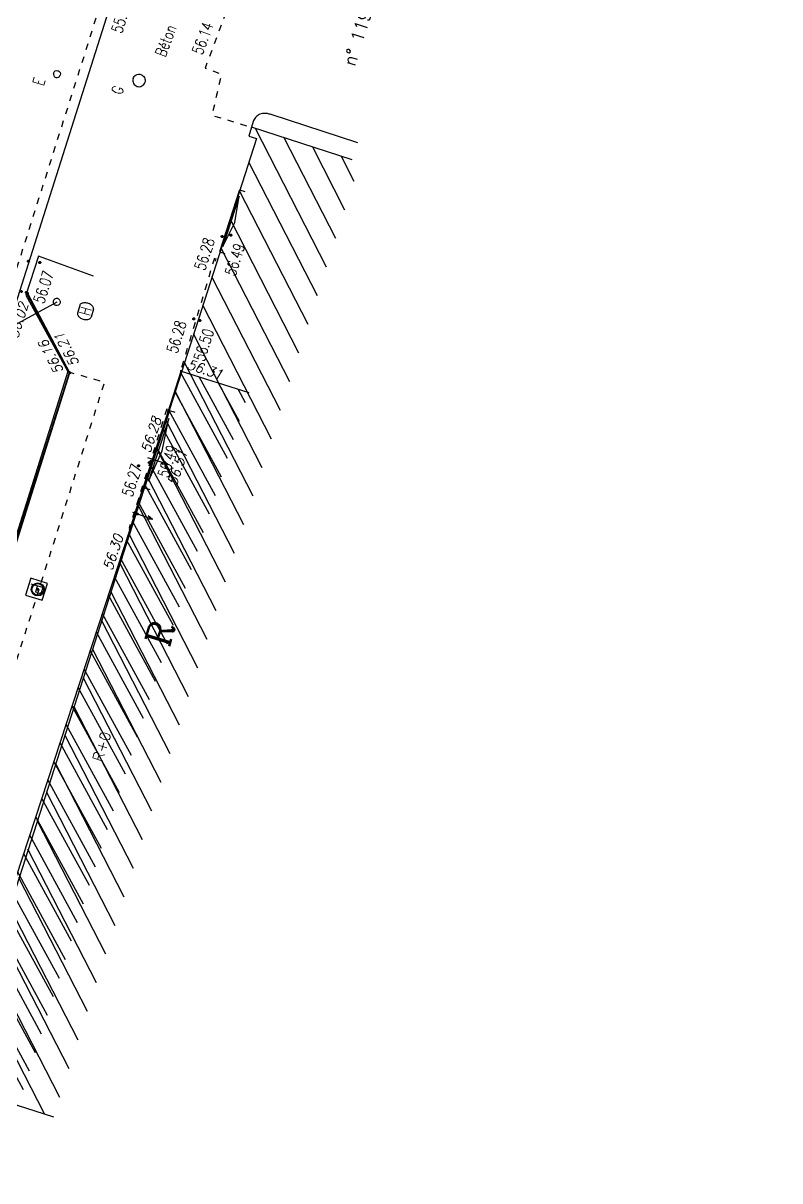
# Model space of a CAD drawing. Extents: x 661843 to 662062, y 6866352 to 6866909.
# Drawn here: x 661889.47 to 661910.83, y 6866426.67 to 6866459.34 of the extents above; entities that cross this region are included whole.
import ezdxf
from ezdxf.enums import TextEntityAlignment as Align

# ---------------------------------------------------------------- set-up
doc = ezdxf.new("R2010")
doc.units = 0
for name, pattern in [('CONTINU', [0]), ('JSI_TCO', [1, 0.5, 0.5]), ('JSI_TCO2', [1, 0.5, 0.5]), ('JSI_TIC', [0.2, 0.08, 0.01, -0.1, 0.01])]:
    doc.linetypes.add(name, pattern=pattern)
doc.layers.get('0').update_dxf_attribs({"linetype": 'CONTINUOUS'})
for name, color, linetype in [('ALTI', 140, 'CONTINUOUS'), ('BATI', 6, 'CONTINUOUS'), ('BORDURE', 7, 'CONTINU'), ('GEO_ALTI-PIC', 7, 'CONTINUOUS'), ('GEO_ALTI-PIC_SEUILS', 1, 'CONTINUOUS'), ('GEO_ALTICOT', 7, 'CONTINUOUS'), ('GEO_BATI_DUR', 44, 'CONTINUOUS'), ('GEO_BATI_HACHURE', 44, 'CONTINUOUS'), ('GEO_BATI_SEUIL', 7, 'CONTINUOUS'), ('GEO_BATI_TEXTE', 7, 'CONTINUOUS'), ('GEO_MOB_URB_S', 7, 'CONTINUOUS'), ('GEO_TROTTOIR_BAS', 7, 'CONTINUOUS'), ('GEO_TROTTOIR_HAUT', 252, 'CONTINUOUS'), ('HACHURE', 7, 'CONTINUOUS'), ('LIMITE', 7, 'CONTINUOUS'), ('MOB', 6, 'CONTINUOUS'), ('OBJEAU', 4, 'CONTINUOUS'), ('OBJEP', 220, 'CONTINUOUS'), ('OBJGAZ', 30, 'CONTINUOUS'), ('TEXTE', 7, 'CONTINUOUS'), ('VOIRIE', 7, 'CONTINUOUS')]:
    doc.layers.add(name, color=color, linetype=linetype)
doc.styles.add('5-2', font='romand.shx', dxfattribs={"height": 0.35})
doc.styles.add('7-2', font='romanc.shx', dxfattribs={"height": 0.7})
doc.styles.add('ROMANS', font='romans.shx', dxfattribs={"width": 0.95, "oblique": 13.5, "height": 5})
doc.styles.get("Standard").update_dxf_attribs({"font": 'romans.shx'})
doc.linetypes.add('JSI_MUD', pattern='A,0.0001,[130,jsi_form.shx,S=0.5,R=0,X=0.875,Y=0],-0.75', length=0.7501)
doc.linetypes.add('JSI_MUG', pattern='A,0.0001,[130,jsi_form.shx,S=0.5,R=0,X=-0.125,Y=0],-0.75', length=0.7501)

# ---------------------------------------------------------------- blocks, each defined once
blk = doc.blocks.new('PTTOPO')
at = {"color": 0, "const_width": 0.04}
blk.add_lwpolyline([(0, 0.02, 1), (0, -0.02, 1)], format="xyb", close=True, dxfattribs=at)
at = {"color": 0}
blk.add_point((0, 0), dxfattribs=at)
at = {"layer": 'GEO_ALTICOT', "style": 'ROMANS', "oblique": 13.5, "width": 0.95}
blk.add_attdef('ALT', text='', height=0.28, dxfattribs=at).set_placement((0.1, -0.1), align=Align.TOP_LEFT)
blk = doc.blocks.new('P013', base_point=(17.75, 45))
for p, q in [((17.709, 45.199), (17.75, 45.299)), ((17.75, 44.899), (17.75, 45.299)), ((17.75, 45.299), (17.789, 45.199))]:
    blk.add_line(p, q)
blk = doc.blocks.new('P913', base_point=(80.25, 36))
for radius in [0.247, 0.22]:
    blk.add_circle((80.25, 36), radius)
blk = doc.blocks.new('$B_200')
at = {"color": 0, "linetype": 'BYBLOCK', "flags": 128}
for points in [[(0, -0.5, -0.414214), (-0.5, 0, -0.414214), (0, 0.5)], [(0, -0.5, 0.414214), (0.5, 0, 0.414214), (0, 0.5)]]:
    blk.add_lwpolyline(points, format="xyb", dxfattribs=at)
blk = doc.blocks.new('$B_130')
at = {"color": 0, "linetype": 'BYBLOCK', "flags": 128}
for points in [[(0, 0), (0, 0.812, -0.08), (0.012, 0.895, -0.117647), (0.047, 0.953, -0.117647), (0.105, 0.988, -0.08), (0.188, 1, -0.08), (0.27, 0.988, -0.117647), (0.328, 0.953, -0.117647), (0.363, 0.895, -0.08), (0.375, 0.812)], [(0.375, 0.688, -0.414214), (0.312, 0.75, -0.414214), (0.375, 0.812)], [(0.375, 0.688, 0.414214), (0.438, 0.75, 0.414214), (0.375, 0.812)]]:
    blk.add_lwpolyline(points, format="xyb", dxfattribs=at)
for points in [[(0.344, 0.688), (0.312, 0.625)], [(0.375, 0.688), (0.375, 0.625)], [(0.406, 0.688), (0.438, 0.625)]]:
    blk.add_lwpolyline(points, dxfattribs=at)
blk = doc.blocks.new('$B_036')
at = {"color": 0, "linetype": 'BYBLOCK', "flags": 128}
for points in [[(0.25, 0, -0.136112), (0.18, 0.02, -0.093715), (0.115, 0.079, -0.064299), (0.061, 0.173, -0.047953), (0.023, 0.293, -0.038983), (0.003, 0.429, -0.037377), (0.003, 0.571, -0.038983), (0.023, 0.708, -0.047953), (0.061, 0.827, -0.064299), (0.115, 0.921, -0.093715), (0.18, 0.98, -0.136112), (0.25, 1), (0.75, 1)], [(0.25, 0), (0.75, 0, 0.136112), (0.82, 0.02, 0.094751), (0.885, 0.079, 0.063905), (0.939, 0.173, 0.045295), (0.978, 0.293, 0.038983), (0.998, 0.429, 0.035261), (0.998, 0.571, 0.038983), (0.978, 0.708, 0.045295), (0.939, 0.827, 0.063905), (0.885, 0.921, 0.094751), (0.82, 0.98, 0.136112), (0.75, 1)]]:
    blk.add_lwpolyline(points, format="xyb", dxfattribs=at)
blk = doc.blocks.new('$B_230')
blk.add_lwpolyline([(-0.498, -0.488), (0.498, -0.488), (0.498, 0.488), (-0.498, 0.488)], close=True)
at = {"color": 0, "linetype": 'BYBLOCK', "flags": 128}
for points in [[(-0.193, 0.309), (0.119, 0.315), (0.184, 0.222), (0.186, 0.066), (0.125, 0.002), (-0.187, -0.003)], [(-0.193, 0.309), (-0.181, -0.378)]]:
    blk.add_lwpolyline(points, dxfattribs=at)
blk = doc.blocks.new('$B_027')
at = {"color": 0, "linetype": 'BYBLOCK', "flags": 128}
for points in [[(-0.5, -0.5), (0.5, -0.5), (0.5, -0.188)], [(-0.5, -0.5), (-0.5, -0.188)]]:
    blk.add_lwpolyline(points, dxfattribs=at)
blk.add_lwpolyline([(-0.406, -0.406), (0.406, -0.406), (0, -0.188)], close=True, dxfattribs=at)
blk = doc.blocks.new('$B_210')
at = {"linetype": 'CONTINUOUS'}
blk.add_hatch(color=0, dxfattribs=at).paths.add_polyline_path([(0, -0.5, -1), (0, 0.5, -1)])
at = {"color": 0, "linetype": 'BYBLOCK', "flags": 128}
blk.add_lwpolyline([(0, -0.5, -1), (0, 0.5, -1)], format="xyb", close=True, dxfattribs=at)

msp = doc.modelspace()

# ---------------------------------------------------------------- hatches: boundary and pattern name
at = {"layer": 'GEO_BATI_HACHURE'}
h = msp.add_hatch(dxfattribs=at)
h.set_pattern_fill('_U', color=256, scale=0.4, angle=118.6763, style=0, pattern_type=0)
h.set_pattern_definition([(118.6762646895, (0, 0), (-0.350938010198, -0.19194403611), [])])
h.paths.add_polyline_path([(661887.422, 6866429.366), (661887.982, 6866431.281), (661888.242, 6866432.103), (661892.491, 6866445.061), (661892.755, 6866445.921), (661892.857, 6866446.232), (661893.569, 6866448.373), (661893.935, 6866449.516), (661895.842, 6866448.913), (661889.321, 6866428.739)])
at = {"layer": 'HACHURE', "linetype": 'CONTINUOUS', "ltscale": 2}
h = msp.add_hatch(dxfattribs=at)
h.set_pattern_fill('_USER', color=256, scale=0.6, angle=117.1788, style=0, pattern_type=0)
h.set_pattern_definition([(117.17884, (661958.265, 6866695.073), (-0.5337511, -0.2740616), [])])
h.paths.add_polyline_path([(661898.763, 6866455.48), (661898.912, 6866455.17), (661890.33, 6866428.476), (661887.474, 6866429.394), (661896.056, 6866456.088), (661895.846, 6866456.155), (661895.919, 6866456.401)])

# ---------------------------------------------------------------- linework, layer by layer
at = {"layer": 'BATI', "linetype": 'JSI_MUG', "ltscale": 0.08}
for p, q in [((661894.911, 6866452.698, 113.613), (661894.888, 6866452.622, 113.613)), ((661893.566, 6866448.445, 113.611), (661893.542, 6866448.369, 113.611))]:
    msp.add_line(p, q, dxfattribs=at)
at = {"layer": 'BATI', "linetype": 'JSI_MUD', "ltscale": 0.08}
for p, q in [((661893.982, 6866449.615, 113.627), (661893.959, 6866449.538, 113.627)), ((661892.525, 6866445.153, 113.615), (661892.501, 6866445.077, 113.616))]:
    msp.add_line(p, q, dxfattribs=at)
at = {"layer": 'BATI', "linetype": 'JSI_TCO2', "ltscale": 2, "elevation": 57.333, "flags": 128}
for points in [[(661898.763, 6866455.48), (661895.919, 6866456.401), (661895.846, 6866456.155), (661896.056, 6866456.088), (661887.474, 6866429.394)], [(661887.474, 6866429.394), (661890.33, 6866428.476)]]:
    msp.add_lwpolyline(points, dxfattribs=at)
at = {"layer": 'BATI', "linetype": 'JSI_TIC', "ltscale": 2, "elevation": 57.333, "flags": 128}
for points in [[(661894.873, 6866452.71), (661893.921, 6866449.55)], [(661893.528, 6866448.457), (661892.463, 6866445.089)]]:
    msp.add_lwpolyline(points, dxfattribs=at)
at = {"layer": 'BORDURE', "linetype": 'JSI_TCO', "ltscale": 2, "elevation": 57.333, "flags": 128}
for points in [[(661910.834, 6866519.531), (661893.713, 6866465.482), (661881.4, 6866426.672)], [(661891.455, 6866452.203), (661889.907, 6866452.762), (661889.543, 6866451.66), (661890.73, 6866449.508), (661885.794, 6866433.861), (661885.311, 6866432.931), (661884.944, 6866432.047), (661883.689, 6866428.154), (661881.908, 6866427.073)]]:
    msp.add_lwpolyline(points, dxfattribs=at)
msp.add_lwpolyline([(661898.923, 6866455.962), (661896.469, 6866456.759, 0.038844), (661896.366, 6866456.786, 0.050138), (661896.273, 6866456.793, 0.130715), (661896.116, 6866456.749, 0.085196), (661896.031, 6866456.675, 0.065165), (661895.964, 6866456.565), (661895.919, 6866456.401)], format="xyb", dxfattribs=at)
at = {"layer": 'GEO_BATI_DUR'}
for p, q in [((661893.569, 6866448.373, 56.284), (661893.935, 6866449.516, 56.314)), ((661893.935, 6866449.516, 56.402), (661895.842, 6866448.913, 56.402)), ((661892.857, 6866446.232, 56.288), (661893.569, 6866448.373, 56.284)), ((661892.755, 6866445.921, 56.299), (661892.857, 6866446.232, 56.288)), ((661892.491, 6866445.061, 56.302), (661892.755, 6866445.921, 56.299)), ((661888.242, 6866432.103, 56.381), (661892.491, 6866445.061, 56.302))]:
    msp.add_line(p, q, dxfattribs=at)
at = {"layer": 'GEO_TROTTOIR_BAS'}
msp.add_polyline3d([(661881.9, 6866427.07, 56.201), (661883.655, 6866428.081, 56.219), (661884.898, 6866431.957, 56.192), (661885.272, 6866432.912, 56.181), (661885.759, 6866433.837, 56.182), (661887.524, 6866439.264, 56.17), (661890.779, 6866449.484, 56.161), (661889.557, 6866451.741, 56.02)], dxfattribs=at)
at = {"layer": 'GEO_TROTTOIR_HAUT'}
msp.add_polyline3d([(661881.931, 6866427.028, 56.252), (661883.69, 6866428.061, 56.301), (661884.934, 6866431.892, 56.31), (661885.352, 6866432.908, 56.29), (661885.804, 6866433.866, 56.292), (661887.564, 6866439.23, 56.27), (661890.787, 6866449.469, 56.206), (661889.599, 6866451.715, 56.08)], dxfattribs=at)
at = {"layer": 'VOIRIE', "linetype": 'JSI_TIC', "ltscale": 2, "elevation": 57.333, "flags": 128}
for points in [[(661910.576, 6866519.613), (661893.455, 6866465.563), (661881.143, 6866426.754)], [(661893.473, 6866464.723), (661894.761, 6866463.023), (661896.134, 6866462.184), (661894.611, 6866458.074), (661895.067, 6866457.902), (661894.802, 6866456.741), (661895.919, 6866456.401)], [(661890.73, 6866449.508), (661891.765, 6866449.212), (661885.678, 6866429.958)]]:
    msp.add_lwpolyline(points, dxfattribs=at)

# ---------------------------------------------------------------- block references
at = {"layer": 'ALTI', "linetype": 'CONTINUOUS'}
for p, xscale, yscale, rotation in [((661895.087, 6866453.321, 57.333), 0.0599999996377386, 0.0599999996377386, 252.1788365891351), ((661895.334, 6866453.357, 57.333), 0.0599999996377386, 0.0599999996377386, 252.1788365891351), ((661889.618, 6866452.622, 57.333), 0.0600000002452124, 0.0600000002452124, 252.3985752335697), ((661889.939, 6866452.584, 57.333), 0.059999999651857, 0.059999999651857, 251.6943692279519), ((661894.288, 6866450.993, 57.333), 0.0600000002020019, 0.0600000002020019, 253.2327880390035), ((661894.457, 6866450.949, 57.333), 0.0599999996377386, 0.0599999996377386, 252.1788365891351), ((661892.728, 6866446.85, 57.333), 0.0600000002949294, 0.0600000002949294, 252.450812195225), ((661893.032, 6866446.938, 57.333), 0.0600000002949294, 0.0600000002949294, 252.450812195225)]:
    msp.add_blockref('$B_210', p, dxfattribs=dict(at, xscale=xscale, yscale=yscale, rotation=rotation))
at = {"layer": 'GEO_ALTI-PIC'}
ref = msp.add_blockref('PTTOPO', (661889.425, 6866451.767, 56.022), dxfattribs=at)
ref.add_attrib('ALT', '56.02', dxfattribs={"layer": 'GEO_ALTICOT', "height": 0.28, "rotation": 72.5139, "style": 'ROMANS', "oblique": 13.5, "width": 0.95}).set_placement((661889.052, 6866450.508, 56.022), align=Align.TOP_LEFT)
for p in [(661889.557, 6866451.741, 56.02), (661889.599, 6866451.715, 56.08), (661892.857, 6866446.232, 56.288), (661892.755, 6866445.921, 56.299), (661889.885, 6866443.361, 56.276)]:
    msp.add_blockref('PTTOPO', p, dxfattribs=at)
ref = msp.add_blockref('PTTOPO', (661890.779, 6866449.484, 56.161), dxfattribs=at)
ref.add_attrib('ALT', '56.16', dxfattribs={"layer": 'GEO_ALTICOT', "height": 0.28, "rotation": 118.4367, "style": 'ROMANS', "oblique": 13.5, "width": 0.95}).set_placement((661890.379, 6866449.4, 56.161), align=Align.TOP_LEFT)
ref = msp.add_blockref('PTTOPO', (661890.787, 6866449.469, 56.206), dxfattribs=at)
ref.add_attrib('ALT', '56.21', dxfattribs={"layer": 'GEO_ALTICOT', "height": 0.28, "rotation": 117.8702, "style": 'ROMANS', "oblique": 13.5, "width": 0.95}).set_placement((661890.818, 6866449.609, 56.206), align=Align.TOP_LEFT)
ref = msp.add_blockref('PTTOPO', (661893.935, 6866449.516, 56.314), dxfattribs=at)
ref.add_attrib('ALT', '56.31', dxfattribs={"layer": 'GEO_ALTICOT', "height": 0.28, "rotation": 342.4513, "style": 'ROMANS', "oblique": 13.5, "width": 0.95}).set_placement((661894.157, 6866449.857, 56.314), align=Align.TOP_LEFT)
ref = msp.add_blockref('PTTOPO', (661893.569, 6866448.373, 56.284), dxfattribs=at)
ref.add_attrib('ALT', '56.28', dxfattribs={"layer": 'GEO_ALTICOT', "height": 0.28, "rotation": 71.6181, "style": 'ROMANS', "oblique": 13.5, "width": 0.95}).set_placement((661892.793, 6866447.28, 56.284), align=Align.TOP_LEFT)
ref = msp.add_blockref('PTTOPO', (661892.491, 6866445.061, 56.302), dxfattribs=at)
ref.add_attrib('ALT', '56.30', dxfattribs={"layer": 'GEO_ALTICOT', "height": 0.28, "rotation": 71.8448, "style": 'ROMANS', "oblique": 13.5, "width": 0.95}).set_placement((661891.719, 6866443.965, 56.302), align=Align.TOP_LEFT)
at = {"layer": 'GEO_ALTI-PIC_SEUILS'}
ref = msp.add_blockref('PTTOPO', (661893.126, 6866447.034, 56.509), dxfattribs=at)
ref.add_attrib('ALT', '56.51', dxfattribs={"layer": 'GEO_ALTICOT', "height": 0.28, "rotation": 71.8808, "style": 'ROMANS', "oblique": 13.5, "width": 0.95}).set_placement((661893.534, 6866446.352, 56.509), align=Align.TOP_LEFT)
msp.add_blockref('PTTOPO', (661892.698, 6866445.49, 56.508), dxfattribs=at)
at = {"layer": 'GEO_BATI_SEUIL'}
for p, xscale, yscale, zscale, rotation in [((661893.126, 6866447.034, 56.509), 1.500000000417846, 1.500000000417846, 1.500000000417846, 251.8807511737817), ((661892.698, 6866445.49, 56.508), 1.500000000128777, 1.500000000128777, 1.500000000128777, 250.6208461165378)]:
    msp.add_blockref('P013', p, dxfattribs=dict(at, xscale=xscale, yscale=yscale, zscale=zscale, rotation=rotation))
at = {"layer": 'GEO_MOB_URB_S', "xscale": 0.7500000000838128, "yscale": 0.7500000000838128, "zscale": 0.7500000000838128, "rotation": 72.00000000322989}
msp.add_blockref('P913', (661889.885, 6866443.361, 56.276), dxfattribs=at)
at = {"layer": 'LIMITE', "linetype": 'CONTINUOUS', "yscale": 0.5000000000742785}
for p, xscale, rotation in [((661895.534, 6866453.682, 57.333), 1.839320442247768, 251.9991809251217), ((661893.489, 6866447.24, 57.333), 2.291689634448539, 252.1087117698492)]:
    msp.add_blockref('$B_027', p, dxfattribs=dict(at, xscale=xscale, rotation=rotation))
at = {"layer": 'MOB', "linetype": 'CONTINUOUS'}
for name, p, xscale, yscale, rotation in [('$B_036', (661891.1, 6866451.489, 57.333), 0.4655457012859776, 0.4000000002458762, 254.4797296163072), ('$B_230', (661889.847, 6866443.366, 57.333), 0.5000000001110076, 0.5000000001110076, 252.4543077191001)]:
    msp.add_blockref(name, p, dxfattribs=dict(at, xscale=xscale, yscale=yscale, rotation=rotation))
at = {"layer": 'OBJEAU', "linetype": 'CONTINUOUS', "xscale": 0.2000000004086238, "yscale": 0.2000000004086238, "rotation": 252.3986679511451}
msp.add_blockref('$B_200', (661890.424, 6866457.903, 57.333), dxfattribs=at)
at = {"layer": 'OBJEP', "linetype": 'CONTINUOUS'}
for name, xscale, yscale, rotation in [('$B_130', 2.000000000142662, 2.000000000142662, 118.8790041201886), ('$B_200', 0.1999999997105539, 0.1999999997105539, 118.8790041834123)]:
    msp.add_blockref(name, (661890.418, 6866451.47, 57.333), dxfattribs=dict(at, xscale=xscale, yscale=yscale, rotation=rotation))
at = {"layer": 'OBJGAZ', "linetype": 'CONTINUOUS', "xscale": 0.3499999996973076, "yscale": 0.3499999996973076, "rotation": 252.3985752035436}
msp.add_blockref('$B_200', (661892.742, 6866457.722, 57.333), dxfattribs=at)

# ---------------------------------------------------------------- texts
at = {"layer": 'ALTI', "linetype": 'CONTINUOUS', "width": 0.75}
for s, rotation, p in [('55.93', 72.3986, (661892.234, 6866460.01, 57.333)), ('56.49', 72.1788, (661895.438, 6866453.156, 57.333)), ('56.07', 71.6944, (661890.041, 6866452.382, 57.333)), ('56.50', 72.1788, (661894.561, 6866450.748, 57.333)), ('56.49', 72.4508, (661893.541, 6866447.466, 57.333))]:
    msp.add_text(s, height=0.32, rotation=rotation, dxfattribs=at).set_placement(p, align=Align.TOP_RIGHT)
for s, rotation, p in [('56.14', 69.6643, (661894.851, 6866459.29, 57.333)), ('56.28', 72.1788, (661894.885, 6866453.218, 57.333)), ('56.28', 73.2328, (661894.088, 6866450.886, 57.333)), ('56.27', 72.4508, (661892.832, 6866446.834, 57.333))]:
    msp.add_text(s, height=0.32, rotation=rotation, dxfattribs=at).set_placement(p, align=Align.RIGHT)
at = {"layer": 'BATI', "style": '7-2'}
msp.add_text('R', height=0.7, rotation=72.586, dxfattribs=at).set_placement((661893.571, 6866441.701, 57.333))
at = {"layer": 'GEO_BATI_TEXTE'}
msp.add_text('R+0', height=0.3, rotation=72.4921, dxfattribs=at).set_placement((661891.706, 6866438.47))
at = {"layer": 'MOB', "linetype": 'CONTINUOUS', "width": 0.75}
msp.add_text('H', height=0.32, rotation=74.4797, dxfattribs=at).set_placement((661891.23, 6866451.211, 57.333), align=Align.MIDDLE_CENTER)
at = {"layer": 'OBJEAU', "linetype": 'CONTINUOUS', "width": 0.75}
msp.add_text('E', height=0.32, rotation=72.3987, dxfattribs=at).set_placement((661890.098, 6866457.734, 57.333), align=Align.RIGHT)
at = {"layer": 'OBJGAZ', "linetype": 'CONTINUOUS', "width": 0.75}
msp.add_text('G', height=0.32, rotation=72.3986, dxfattribs=at).set_placement((661892.322, 6866457.504, 57.333), align=Align.RIGHT)
at = {"layer": 'TEXTE', "style": '5-2'}
msp.add_text('n° 119-121', height=0.35, rotation=72.4698, dxfattribs=at).set_placement((661898.829, 6866458.105, 57.333))
at = {"layer": 'TEXTE', "linetype": 'CONTINUOUS', "width": 0.75}
msp.add_text('Béton', height=0.32, rotation=69.6643, dxfattribs=at).set_placement((661893.494, 6866458.844, 57.333), align=Align.MIDDLE_CENTER)

doc.saveas('drawing.dxf')
